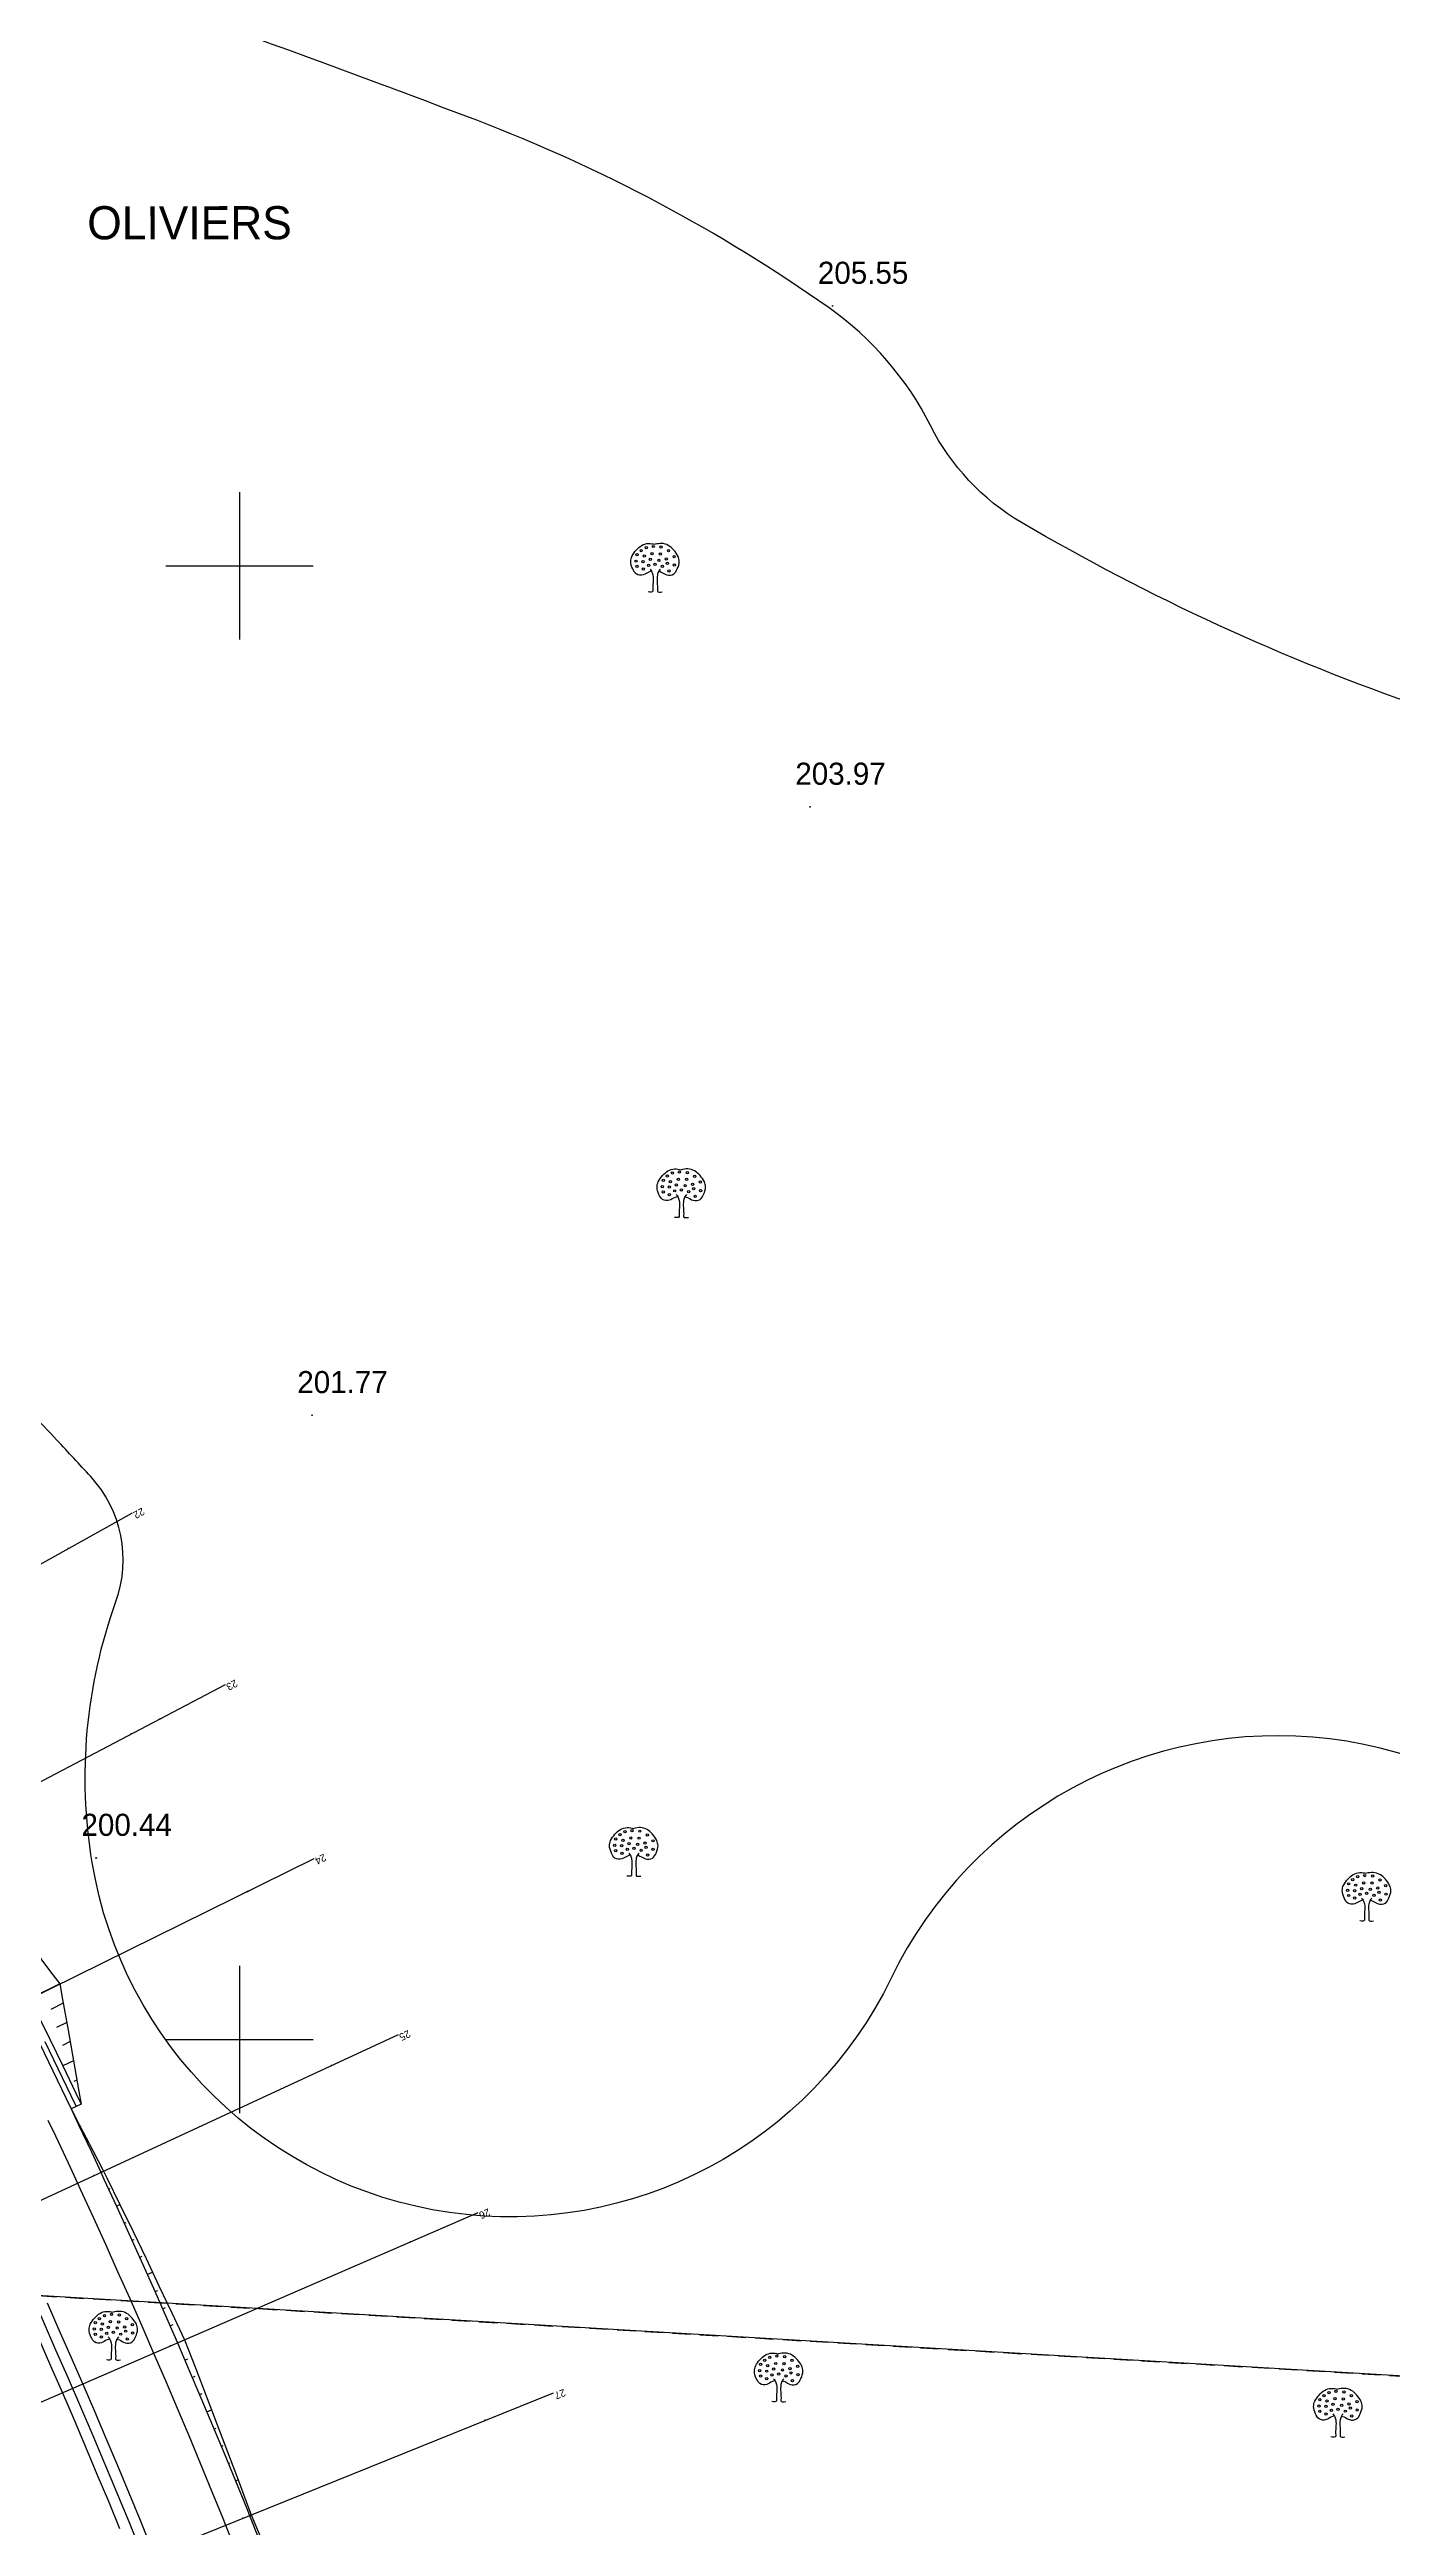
# Model space of a CAD drawing. Extents: x -83928 to -81707, y 15464 to 18601.
# Drawn here: x -83225.8 to -83043.7, y 17933.9 to 18270.1 of the extents above; entities that cross this region are included whole.
import ezdxf
from ezdxf.enums import TextEntityAlignment as Align

# ---------------------------------------------------------------- set-up
doc = ezdxf.new("R2010")
doc.units = 0
doc.header["$MEASUREMENT"] = 0
doc.linetypes.add('INTERROMPU', pattern=[0.75, 0.5, -0.25])
for name, color, linetype in [('ALT', 7, 'Continuous'), ('ASSIETTE', 3, 'Continuous'), ('AXE_EN_PLAN', 1, 'Continuous'), ('Carroyage 1', 7, 'Continuous'), ('CHAUSSEE_EXT', 5, 'Continuous'), ('CHAUSSEE_INT', 5, 'Continuous'), ('CNiv_1', 1, 'Continuous'), ('CONST', 7, 'Continuous'), ('FONDS_DE_FOSSE', 4, 'Continuous'), ('FOSSES', 3, 'Continuous'), ('LIMITE', 40, 'INTERROMPU'), ('PLATE-FORME', 6, 'Continuous'), ('POINTS', 3, 'Continuous'), ('POINTS_PROFILS', 1, 'Continuous'), ('PROFILS', 7, 'Continuous'), ('Talus', 5, 'Continuous'), ('TITRE', 1, 'Continuous')]:
    doc.layers.add(name, color=color, linetype=linetype)

msp = doc.modelspace()

# ---------------------------------------------------------------- linework, layer by layer
at = {"linetype": 'ByBlock', "extrusion": (0.000932032, -0.005533, 0.999984)}
for centre in [(-83146.17, 18200.02, -162.28), (-83146.05, 18200.89, -162.28), (-83145.48, 18201.45, -162.28), (-83145.23, 18199.97, -162.28), (-83145.07, 18200.71, -162.28), (-83144.79, 18201.86, -162.28), (-83144.25, 18200.25, -162.28), (-83144, 18201.02, -162.28), (-83143.84, 18202.01, -162.28), (-83143.08, 18200.15, -162.28), (-83142.87, 18200.99, -162.28), (-83142.77, 18201.94, -162.28), (-83142.08, 18200.33, -162.28), (-83141.92, 18199.74, -162.28), (-83141.77, 18201.43, -162.28), (-83141, 18200.63, -162.28), (-83146.05, 18199.3, -162.28), (-83145.2, 18198.94, -162.28), (-83144.48, 18199.46, -162.28), (-83143.59, 18199.58, -162.28), (-83142.59, 18199.33, -162.28), (-83141.72, 18198.69, -162.28), (-83140.98, 18199.48, -162.28), (-83142.48, 18116, -162.28), (-83141.92, 18116.56, -162.28), (-83141.51, 18115.82, -162.28), (-83141.23, 18116.97, -162.28), (-83140.43, 18116.12, -162.28), (-83140.28, 18117.12, -162.28), (-83139.31, 18116.1, -162.28), (-83139.2, 18117.04, -162.28), (-83138.2, 18116.53, -162.28), (-83137.44, 18115.74, -162.28), (-83142.61, 18115.13, -162.28), (-83142.48, 18114.41, -162.28), (-83141.66, 18115.07, -162.28), (-83141.64, 18114.05, -162.28), (-83140.92, 18114.56, -162.28), (-83140.69, 18115.36, -162.28), (-83140.02, 18114.69, -162.28), (-83139.51, 18115.25, -162.28), (-83139.02, 18114.43, -162.28), (-83138.51, 18115.43, -162.28), (-83138.36, 18114.84, -162.28), (-83138.15, 18113.8, -162.28), (-83137.41, 18114.59, -162.28), (-83149.06, 18025.73, -162.28), (-83148.93, 18026.6, -162.28), (-83148.93, 18025.01, -162.28), (-83148.37, 18027.16, -162.28), (-83148.11, 18025.68, -162.28), (-83147.96, 18026.42, -162.28), (-83147.68, 18027.57, -162.28), (-83147.37, 18025.17, -162.28), (-83147.14, 18025.96, -162.28), (-83146.88, 18026.73, -162.28), (-83146.73, 18027.73, -162.28), (-83146.47, 18025.3, -162.28), (-83145.96, 18025.86, -162.28), (-83145.76, 18026.7, -162.28), (-83145.66, 18027.65, -162.28), (-83145.48, 18025.04, -162.28), (-83144.96, 18026.04, -162.28), (-83144.81, 18025.45, -162.28), (-83144.66, 18027.14, -162.28), (-83143.89, 18026.34, -162.28), (-83143.86, 18025.19, -162.28), (-83148.09, 18024.66, -162.28), (-83144.61, 18024.4, -162.28), (-83048.23, 18021.48, -162.28), (-83047.28, 18021.63, -162.28), (-83046.21, 18021.55, -162.28), (-83049.61, 18019.63, -162.28), (-83049.48, 18020.5, -162.28), (-83049.48, 18018.92, -162.28), (-83048.92, 18021.07, -162.28), (-83048.66, 18019.58, -162.28), (-83048.64, 18018.56, -162.28), (-83048.51, 18020.32, -162.28), (-83047.92, 18019.07, -162.28), (-83047.69, 18019.86, -162.28), (-83047.44, 18020.63, -162.28), (-83047.03, 18019.2, -162.28), (-83046.51, 18019.76, -162.28), (-83046.31, 18020.61, -162.28), (-83046.03, 18018.94, -162.28), (-83045.51, 18019.94, -162.28), (-83045.36, 18019.35, -162.28), (-83045.21, 18021.04, -162.28), (-83045.16, 18018.3, -162.28), (-83044.44, 18020.25, -162.28), (-83044.41, 18019.1, -162.28), (-83219.56, 17960.94, -162.28), (-83219, 17961.5, -162.28), (-83218.31, 17961.91, -162.28), (-83217.51, 17961.07, -162.28), (-83217.36, 17962.06, -162.28), (-83216.39, 17961.04, -162.28), (-83216.28, 17961.99, -162.28), (-83215.29, 17961.48, -162.28), (-83219.69, 17960.07, -162.28), (-83219.56, 17959.35, -162.28), (-83218.74, 17960.02, -162.28), (-83218.72, 17958.99, -162.28), (-83218.59, 17960.76, -162.28), (-83218, 17959.5, -162.28), (-83217.77, 17960.3, -162.28), (-83217.1, 17959.63, -162.28), (-83216.59, 17960.2, -162.28), (-83216.11, 17959.38, -162.28), (-83215.59, 17960.37, -162.28), (-83215.44, 17959.79, -162.28), (-83215.23, 17958.74, -162.28), (-83214.52, 17960.68, -162.28), (-83214.49, 17959.53, -162.28), (-83129.4, 17954.41, -162.28), (-83129.27, 17955.28, -162.28), (-83128.71, 17955.84, -162.28), (-83128.45, 17954.36, -162.28), (-83128.3, 17955.1, -162.28), (-83128.02, 17956.25, -162.28), (-83127.48, 17954.64, -162.28), (-83127.22, 17955.4, -162.28), (-83127.07, 17956.4, -162.28), (-83126.3, 17954.53, -162.28), (-83126.1, 17955.38, -162.28), (-83126, 17956.33, -162.28), (-83125.3, 17954.71, -162.28), (-83125, 17955.81, -162.28), (-83124.23, 17955.02, -162.28), (-83129.27, 17953.69, -162.28), (-83128.43, 17953.33, -162.28), (-83127.71, 17953.84, -162.28), (-83126.81, 17953.97, -162.28), (-83125.82, 17953.72, -162.28), (-83125.15, 17954.13, -162.28), (-83124.95, 17953.08, -162.28), (-83124.2, 17953.87, -162.28), (-83052.81, 17951.05, -162.28), (-83052.12, 17951.46, -162.28), (-83051.18, 17951.61, -162.28), (-83050.1, 17951.54, -162.28), (-83049.1, 17951.02, -162.28), (-83053.5, 17949.62, -162.28), (-83053.38, 17950.49, -162.28), (-83053.38, 17948.9, -162.28), (-83052.56, 17949.57, -162.28), (-83052.53, 17948.54, -162.28), (-83052.4, 17950.31, -162.28), (-83051.81, 17949.05, -162.28), (-83051.58, 17949.85, -162.28), (-83051.33, 17950.61, -162.28), (-83050.92, 17949.18, -162.28), (-83050.41, 17949.74, -162.28), (-83050.2, 17950.59, -162.28), (-83049.92, 17948.93, -162.28), (-83049.41, 17949.92, -162.28), (-83049.25, 17949.34, -162.28), (-83049.05, 17948.29, -162.28), (-83048.33, 17950.23, -162.28), (-83048.31, 17949.08, -162.28)]:
    msp.add_circle(centre, 0.156, dxfattribs=at)
at = {"linetype": 'ByBlock'}
for points in [[(-83144.12, 18199.28, 15.91), (-83144.24, 18199.25, 15.91), (-83144.62, 18199.13, 15.91), (-83145.2, 18198.67, 15.91), (-83146.24, 18198.75, 15.91), (-83146.7, 18199.66, 15.92), (-83147, 18200.48, 15.92), (-83146.76, 18201.42, 15.93), (-83146.2, 18202.14, 15.93), (-83145.48, 18202.83, 15.93), (-83144.53, 18203.12, 15.93), (-83143.92, 18202.99, 15.93), (-83143.62, 18202.93, 15.93)], [(-83140.56, 18114.39, 15.44), (-83140.68, 18114.36, 15.44), (-83141.06, 18114.24, 15.44), (-83141.64, 18113.78, 15.44), (-83142.68, 18113.86, 15.44), (-83143.13, 18114.76, 15.44), (-83143.44, 18115.59, 15.45), (-83143.2, 18116.53, 15.45), (-83142.64, 18117.25, 15.46), (-83141.92, 18117.94, 15.46), (-83140.97, 18118.22, 15.46), (-83140.36, 18118.1, 15.46), (-83140.06, 18118.04, 15.46)], [(-83147.01, 18025, 14.95), (-83147.13, 18024.97, 14.95), (-83147.51, 18024.85, 14.95), (-83148.09, 18024.39, 14.95), (-83149.13, 18024.46, 14.95), (-83149.58, 18025.37, 14.95), (-83149.89, 18026.2, 14.96), (-83149.65, 18027.13, 14.96), (-83149.09, 18027.86, 14.97), (-83148.37, 18028.55, 14.97), (-83147.42, 18028.83, 14.97), (-83146.81, 18028.71, 14.97), (-83146.51, 18028.65, 14.97)], [(-83047.56, 18018.9, 14.82), (-83047.68, 18018.87, 14.82), (-83048.06, 18018.75, 14.82), (-83048.64, 18018.29, 14.82), (-83049.68, 18018.37, 14.82), (-83050.14, 18019.27, 14.83), (-83050.44, 18020.1, 14.83), (-83050.2, 18021.04, 14.84), (-83049.64, 18021.76, 14.84), (-83048.92, 18022.45, 14.84), (-83047.97, 18022.74, 14.84), (-83047.36, 18022.61, 14.84), (-83047.06, 18022.55, 14.84)], [(-83217.64, 17959.34, 14.65), (-83217.76, 17959.31, 14.65), (-83218.14, 17959.19, 14.65), (-83218.72, 17958.73, 14.65), (-83219.76, 17958.8, 14.65), (-83220.21, 17959.71, 14.66), (-83220.52, 17960.53, 14.66), (-83220.28, 17961.47, 14.67), (-83219.72, 17962.19, 14.67), (-83219, 17962.89, 14.67), (-83218.05, 17963.17, 14.67), (-83217.44, 17963.05, 14.67), (-83217.14, 17962.99, 14.67)], [(-83127.35, 17953.68, 14.54), (-83127.47, 17953.65, 14.54), (-83127.85, 17953.53, 14.54), (-83128.43, 17953.07, 14.53), (-83129.47, 17953.14, 14.54), (-83129.92, 17954.05, 14.54), (-83130.23, 17954.87, 14.55), (-83129.99, 17955.81, 14.55), (-83129.43, 17956.53, 14.55), (-83128.71, 17957.23, 14.56), (-83127.76, 17957.51, 14.56), (-83127.15, 17957.39, 14.56), (-83126.85, 17957.33, 14.56)], [(-83051.45, 17948.89, 14.44), (-83051.57, 17948.86, 14.44), (-83051.95, 17948.74, 14.44), (-83052.53, 17948.28, 14.44), (-83053.58, 17948.35, 14.44), (-83054.03, 17949.26, 14.44), (-83054.33, 17950.08, 14.45), (-83054.09, 17951.02, 14.45), (-83053.53, 17951.74, 14.46), (-83052.82, 17952.44, 14.46), (-83051.87, 17952.72, 14.46), (-83051.25, 17952.6, 14.46), (-83050.95, 17952.54, 14.46)]]:
    msp.add_open_spline(points, degree=3, knots=[0.251632, 0.251632, 0.251632, 0.251632, 0.437955, 0.853553, 1.334497, 1.754172, 2.275549, 2.6296, 3.144963, 3.634468, 4.105014, 4.559575, 4.559575, 4.559575, 4.559575], dxfattribs=at)
for points in [[(-83143.12, 18199.28, 15.91), (-83143, 18199.25, 15.91), (-83142.62, 18199.13, 15.91), (-83142.04, 18198.67, 15.91), (-83141, 18198.75, 15.91), (-83140.55, 18199.66, 15.91), (-83140.24, 18200.48, 15.91), (-83140.48, 18201.42, 15.92), (-83141.04, 18202.14, 15.92), (-83141.76, 18202.83, 15.93), (-83142.71, 18203.12, 15.93), (-83143.32, 18202.99, 15.93), (-83143.62, 18202.93, 15.93)], [(-83139.56, 18114.39, 15.44), (-83139.44, 18114.36, 15.44), (-83139.06, 18114.24, 15.44), (-83138.48, 18113.78, 15.43), (-83137.43, 18113.86, 15.43), (-83136.98, 18114.76, 15.44), (-83136.68, 18115.59, 15.44), (-83136.92, 18116.53, 15.45), (-83137.48, 18117.25, 15.45), (-83138.2, 18117.94, 15.46), (-83139.15, 18118.23, 15.46), (-83139.76, 18118.1, 15.46), (-83140.06, 18118.04, 15.46)], [(-83146.01, 18025, 14.95), (-83145.89, 18024.97, 14.95), (-83145.51, 18024.85, 14.95), (-83144.93, 18024.39, 14.94), (-83143.89, 18024.46, 14.94), (-83143.43, 18025.37, 14.95), (-83143.13, 18026.2, 14.95), (-83143.37, 18027.13, 14.96), (-83143.93, 18027.86, 14.96), (-83144.65, 18028.55, 14.97), (-83145.6, 18028.83, 14.97), (-83146.21, 18028.71, 14.97), (-83146.51, 18028.65, 14.97)], [(-83046.56, 18018.9, 14.82), (-83046.44, 18018.87, 14.82), (-83046.06, 18018.75, 14.82), (-83045.48, 18018.29, 14.82), (-83044.44, 18018.37, 14.82), (-83043.99, 18019.27, 14.82), (-83043.68, 18020.1, 14.83), (-83043.92, 18021.04, 14.83), (-83044.48, 18021.76, 14.84), (-83045.2, 18022.45, 14.84), (-83046.15, 18022.74, 14.84), (-83046.76, 18022.61, 14.84), (-83047.06, 18022.55, 14.84)], [(-83216.64, 17959.34, 14.65), (-83216.52, 17959.31, 14.65), (-83216.14, 17959.19, 14.65), (-83215.56, 17958.73, 14.65), (-83214.52, 17958.8, 14.65), (-83214.06, 17959.71, 14.65), (-83213.76, 17960.53, 14.66), (-83214, 17961.47, 14.66), (-83214.56, 17962.19, 14.67), (-83215.28, 17962.89, 14.67), (-83216.23, 17963.17, 14.67), (-83216.84, 17963.05, 14.67), (-83217.14, 17962.99, 14.67)], [(-83126.35, 17953.68, 14.54), (-83126.23, 17953.65, 14.54), (-83125.85, 17953.53, 14.53), (-83125.27, 17953.07, 14.53), (-83124.23, 17953.14, 14.53), (-83123.77, 17954.05, 14.54), (-83123.47, 17954.87, 14.54), (-83123.71, 17955.81, 14.55), (-83124.27, 17956.53, 14.55), (-83124.99, 17957.23, 14.55), (-83125.94, 17957.51, 14.56), (-83126.55, 17957.39, 14.56), (-83126.85, 17957.33, 14.56)], [(-83050.45, 17948.89, 14.44), (-83050.33, 17948.86, 14.44), (-83049.95, 17948.74, 14.44), (-83049.38, 17948.28, 14.43), (-83048.33, 17948.35, 14.43), (-83047.88, 17949.26, 14.44), (-83047.57, 17950.08, 14.44), (-83047.81, 17951.02, 14.45), (-83048.37, 17951.74, 14.45), (-83049.09, 17952.44, 14.46), (-83050.04, 17952.72, 14.46), (-83050.65, 17952.6, 14.46), (-83050.95, 17952.54, 14.46)]]:
    msp.add_open_spline(points, degree=3, knots=[0.251632, 0.251632, 0.251632, 0.251632, 0.437955, 0.853553, 1.334497, 1.754172, 2.275549, 2.6296, 3.144963, 3.634468, 4.105014, 4.559575, 4.559575, 4.559575, 4.559575])
for points in [[(-83144.3, 18199.56, 15.91), (-83144.1, 18199.28, 15.91), (-83143.92, 18198.77, 15.91), (-83143.92, 18196.7, 15.9), (-83143.92, 18196.57, 15.9), (-83144.56, 18196.47, 15.9)], [(-83142.92, 18199.56, 15.91), (-83143.12, 18199.28, 15.91), (-83143.3, 18198.77, 15.91), (-83143.3, 18196.7, 15.9), (-83143.3, 18196.57, 15.9), (-83142.66, 18196.47, 15.89)], [(-83140.74, 18114.67, 15.44), (-83140.53, 18114.39, 15.44), (-83140.35, 18113.88, 15.44), (-83140.35, 18111.81, 15.42), (-83140.35, 18111.68, 15.42), (-83140.99, 18111.58, 15.42)], [(-83139.35, 18114.67, 15.44), (-83139.56, 18114.39, 15.44), (-83139.74, 18113.88, 15.43), (-83139.74, 18111.81, 15.42), (-83139.74, 18111.68, 15.42), (-83139.1, 18111.58, 15.42)], [(-83147.19, 18025.28, 14.95), (-83146.98, 18025, 14.95), (-83146.8, 18024.48, 14.95), (-83146.8, 18022.41, 14.94), (-83146.8, 18022.28, 14.93), (-83147.44, 18022.18, 14.93)], [(-83145.81, 18025.28, 14.95), (-83146.01, 18025, 14.95), (-83146.19, 18024.48, 14.95), (-83146.19, 18022.41, 14.93), (-83146.19, 18022.28, 14.93), (-83145.55, 18022.18, 14.93)], [(-83047.74, 18019.18, 14.83), (-83047.53, 18018.9, 14.82), (-83047.35, 18018.39, 14.82), (-83047.35, 18016.32, 14.81), (-83047.35, 18016.19, 14.81), (-83047.99, 18016.09, 14.81)], [(-83046.36, 18019.18, 14.82), (-83046.56, 18018.9, 14.82), (-83046.74, 18018.39, 14.82), (-83046.74, 18016.32, 14.81), (-83046.74, 18016.19, 14.81), (-83046.1, 18016.09, 14.81)], [(-83217.82, 17959.62, 14.65), (-83217.61, 17959.34, 14.65), (-83217.43, 17958.82, 14.65), (-83217.43, 17956.75, 14.64), (-83217.43, 17956.62, 14.64), (-83218.07, 17956.52, 14.64)], [(-83216.43, 17959.62, 14.65), (-83216.64, 17959.34, 14.65), (-83216.82, 17958.82, 14.65), (-83216.82, 17956.75, 14.64), (-83216.82, 17956.62, 14.64), (-83216.18, 17956.52, 14.64)], [(-83127.53, 17953.96, 14.54), (-83127.32, 17953.68, 14.54), (-83127.14, 17953.16, 14.53), (-83127.14, 17951.09, 14.52), (-83127.14, 17950.96, 14.52), (-83127.78, 17950.86, 14.52)], [(-83126.15, 17953.96, 14.54), (-83126.35, 17953.68, 14.54), (-83126.53, 17953.16, 14.53), (-83126.53, 17951.09, 14.52), (-83126.53, 17950.96, 14.52), (-83125.89, 17950.86, 14.52)], [(-83051.63, 17949.17, 14.44), (-83051.43, 17948.89, 14.44), (-83051.25, 17948.37, 14.44), (-83051.25, 17946.3, 14.43), (-83051.25, 17946.17, 14.42), (-83051.89, 17946.07, 14.42)], [(-83050.25, 17949.17, 14.44), (-83050.45, 17948.89, 14.44), (-83050.63, 17948.37, 14.44), (-83050.63, 17946.3, 14.42), (-83050.63, 17946.17, 14.42), (-83049.99, 17946.07, 14.42)]]:
    msp.add_spline(points, degree=3, dxfattribs=at)
at = {"layer": 'ASSIETTE'}
msp.add_lwpolyline([(-83228.13, 18012.52), (-83225.65, 18009.19), (-83224.41, 18007.53), (-83224.02, 18005.44), (-83223.26, 18001.27), (-83222.52, 17997.1), (-83221.8, 17992.93), (-83221.5, 17991.21), (-83222.86, 17990.57), (-83221.75, 17988.45), (-83219.87, 17984.85), (-83218.47, 17982.14), (-83218.02, 17981.23), (-83216.23, 17977.58), (-83214.45, 17973.92), (-83212.69, 17970.26), (-83210.94, 17966.58), (-83209.21, 17962.9), (-83207.49, 17959.22), (-83206, 17955.43), (-83204.53, 17951.64), (-83203.07, 17947.84), (-83201.63, 17944.04), (-83200.2, 17940.23), (-83198.79, 17936.42), (-83198.44, 17935.47), (-83197.26, 17932.66)], dxfattribs=at)
at = {"layer": 'AXE_EN_PLAN'}
msp.add_lwpolyline([(-83342.79, 18158.48, -0.136429), (-83145.8, 17660.26)], format="xyb", dxfattribs=at)
at = {"layer": 'Carroyage 1'}
for p, q in [((-83200, 18210), (-83200, 18190)), ((-83210, 18200), (-83190, 18200)), ((-83200, 18010), (-83200, 17990)), ((-83210, 18000), (-83190, 18000))]:
    msp.add_line(p, q, dxfattribs=at)
at = {"layer": 'CHAUSSEE_EXT'}
msp.add_lwpolyline([(-83226.02, 17989.07), (-83225, 17986.92), (-83223.28, 17983.25), (-83222, 17980.5), (-83221.58, 17979.58), (-83219.89, 17975.9), (-83218.21, 17972.22), (-83216.55, 17968.53), (-83214.9, 17964.83), (-83213.27, 17961.12), (-83211.66, 17957.41), (-83210.05, 17953.7), (-83208.47, 17949.97), (-83206.9, 17946.24), (-83205.34, 17942.51), (-83203.8, 17938.76), (-83202.27, 17935.01), (-83201.89, 17934.08), (-83200.76, 17931.26)], dxfattribs=at)
at = {"layer": 'CHAUSSEE_INT'}
for points in [[(-83226.13, 17964.24), (-83224.51, 17960.58), (-83222.89, 17956.91), (-83221.29, 17953.24), (-83219.71, 17949.56), (-83218.14, 17945.88), (-83216.58, 17942.18), (-83215.04, 17938.49), (-83213.51, 17934.78), (-83212, 17931.07)], [(-83227.25, 17959.36), (-83225.64, 17955.71), (-83224.04, 17952.05), (-83222.46, 17948.38), (-83220.9, 17944.7), (-83219.35, 17941.02), (-83217.81, 17937.34), (-83216.29, 17933.64)]]:
    msp.add_lwpolyline(points, dxfattribs=at)
at = {"layer": 'CNiv_1', "flags": 128}
for points in [[(-83039.25, 18180.75, -0.049722), (-83093.89, 18205.89, -0.144203), (-83106.24, 18219.05, 0.12282), (-83120, 18235, 0.062668), (-83167.82, 18260.47, 0.021378), (-83318, 18310.5, 0.000532), (-83336.34, 18315.73, 0.005125), (-83338.25, 18316.25, 0.023648), (-83354.68, 18319.73, 0.097153), (-83358.8, 18319.6, 0.008113), (-83360.4, 18319.2, 0.000659), (-83380, 18314, 0.001682), (-83415.1, 18304.5, 0.009419), (-83421.33, 18302.67, 0.191444), (-83428.31, 18296.99, -0.084202), (-83440.75, 18281.5, -0.039727), (-83496.27, 18239.6, 0.035543), (-83558.7, 18193.3, 0.00445), (-83568.09, 18185.1, 0.008705), (-83572.78, 18180.78, 0.221227), (-83577.11, 18169.73, -0.317175), (-83581.67, 18162.33, -0.068309), (-83589.98, 18160.05, 0.028493)], [(-83002, 17995, 0.714254), (-83111.57, 18008.33, -0.731326), (-83220, 18024, -0.128241), (-83216.78, 18059.42, 0.279206), (-83220.2, 18076.4, 0.002156), (-83224.79, 18081.35, 0.001434), (-83231.75, 18088.75, 0.008389), (-83281.95, 18140.06, 0.012162), (-83318, 18174, 0.135698), (-83344.7, 18187.27, 0.106281), (-83382.5, 18186.5, 0.221669), (-83405.84, 18168.07, -0.2087), (-83430, 18148, -0.174295), (-83460.47, 18149.94, 0.254395), (-83482, 18148, 0.052548), (-83501.81, 18131.56, -0.046393), (-83524, 18112.67, -0.00826), (-83545.45, 18098.12, -0.033686), (-83551, 18095, -0.108405), (-83567.64, 18091.13, 0.050147), (-83604, 18087, 0.068649)]]:
    msp.add_lwpolyline(points, format="xyb", dxfattribs=at)
at = {"layer": 'FONDS_DE_FOSSE'}
msp.add_lwpolyline([(-83226.43, 17999.73), (-83224.66, 17996.07), (-83222.9, 17992.4), (-83222.18, 17990.89), (-83222.86, 17990.57), (-83221.75, 17988.45), (-83219.87, 17984.85), (-83218.47, 17982.14), (-83218.02, 17981.23), (-83216.23, 17977.58), (-83214.45, 17973.92), (-83212.69, 17970.26), (-83210.94, 17966.58), (-83209.21, 17962.9), (-83207.49, 17959.22), (-83206, 17955.43), (-83204.53, 17951.64), (-83203.07, 17947.84), (-83201.63, 17944.04), (-83200.2, 17940.23), (-83198.79, 17936.42), (-83198.44, 17935.47), (-83197.26, 17932.66)], dxfattribs=at)
at = {"layer": 'FOSSES'}
msp.add_lwpolyline([(-83227.54, 18003.71), (-83225.75, 18000.06), (-83223.98, 17996.4), (-83222.22, 17992.73), (-83221.5, 17991.21), (-83222.86, 17990.57), (-83221.75, 17988.45), (-83219.87, 17984.85), (-83218.47, 17982.14), (-83218.02, 17981.23), (-83216.23, 17977.58), (-83214.45, 17973.92), (-83212.69, 17970.26), (-83210.94, 17966.58), (-83209.21, 17962.9), (-83207.49, 17959.22), (-83206, 17955.43), (-83204.53, 17951.64), (-83203.07, 17947.84), (-83201.63, 17944.04), (-83200.2, 17940.23), (-83198.79, 17936.42), (-83198.44, 17935.47), (-83197.26, 17932.66)], dxfattribs=at)
at = {"layer": 'LIMITE', "linetype": 'INTERROMPU', "ltscale": 5, "extrusion": (0.000932032, -0.005533, 0.999984)}
msp.add_line((-83309.72, 17970.09, 209.85), (-83004.61, 17952.09, 208.68), dxfattribs=at)
at = {"layer": 'PLATE-FORME'}
msp.add_lwpolyline([(-83227.1, 17999.4), (-83225.33, 17995.74), (-83223.58, 17992.08), (-83222.86, 17990.57), (-83222.86, 17990.57), (-83221.84, 17988.41), (-83220.11, 17984.73), (-83218.83, 17981.97), (-83218.4, 17981.05), (-83216.7, 17977.36), (-83215.02, 17973.66), (-83213.36, 17969.96), (-83211.7, 17966.25), (-83210.07, 17962.53), (-83208.44, 17958.81), (-83206.84, 17955.07), (-83205.24, 17951.34), (-83203.67, 17947.59), (-83202.11, 17943.85), (-83200.56, 17940.09), (-83199.03, 17936.33), (-83198.64, 17935.39), (-83197.51, 17932.56)], dxfattribs=at)
at = {"layer": 'POINTS', "extrusion": (0.002059, -0.012217, 0.999923)}
for centre in [(-83119.78, 18234.41, -182.42), (-83122.84, 18166.42, -182.42), (-83190.42, 18083.84, -182.42), (-83219.71, 18023.75, -182.42)]:
    msp.add_circle(centre, 0.05, dxfattribs=at)
at = {"layer": 'POINTS_PROFILS'}
for p in [(-83223.27, 18066.62), (-83210.77, 18043.54), (-83214.7, 18041.47), (-83199.03, 18020.06), (-83198.85, 18020.15), (-83224.41, 18007.53), (-83187.52, 17996.47), (-83218.83, 17981.97), (-83218.47, 17982.14), (-83222, 17980.5), (-83219.73, 17981.55), (-83176.79, 17972.52), (-83209.36, 17958.41), (-83208.44, 17958.81), (-83207.49, 17959.22), (-83211.66, 17957.41), (-83224.04, 17952.05), (-83222.67, 17952.64), (-83221.29, 17953.24), (-83166.65, 17948.31), (-83199.57, 17935.01), (-83198.64, 17935.39), (-83198.44, 17935.47), (-83201.89, 17934.08)]:
    msp.add_point(p, dxfattribs=at)
at = {"layer": 'PROFILS'}
for points in [[(-83319.34, 18013.03), (-83214.54, 18071.49)], [(-83308.15, 17992.37), (-83201.92, 18048.19)], [(-83297.48, 17971.43), (-83189.89, 18024.58)], [(-83287.33, 17950.24), (-83178.45, 18000.68)], [(-83277.72, 17928.79), (-83167.61, 17976.5)], [(-83268.65, 17907.11), (-83157.38, 17952.05)]]:
    msp.add_lwpolyline(points, dxfattribs=at)
at = {"layer": 'Talus'}
for points in [[(-83224.41, 18007.53), (-83228.44, 18005.54)], [(-83223.93, 18004.92), (-83225.62, 18004.09)], [(-83223.45, 18002.31), (-83224.83, 18001.64)], [(-83222.98, 17999.71), (-83224.04, 17999.2)], [(-83222.52, 17997.1), (-83223.98, 17996.4)], [(-83222.07, 17994.49), (-83222.48, 17994.3)], [(-83222.05, 17988.87), (-83222.02, 17988.89)], [(-83221.62, 17991.89), (-83221.7, 17991.85)], [(-83220.97, 17986.57), (-83220.81, 17986.65)], [(-83219.9, 17984.27), (-83219.77, 17984.34)], [(-83218.83, 17981.97), (-83218.65, 17982.06)], [(-83217.76, 17979.67), (-83217.56, 17979.76)], [(-83216.7, 17977.36), (-83216.23, 17977.58)], [(-83215.65, 17975.05), (-83215.39, 17975.17)], [(-83214.61, 17972.74), (-83214.31, 17972.87)], [(-83213.56, 17970.42), (-83213.24, 17970.57)], [(-83212.53, 17968.1), (-83211.82, 17968.42)], [(-83211.5, 17965.78), (-83211.11, 17965.95)], [(-83210.48, 17963.46), (-83210.06, 17963.64)], [(-83209.46, 17961.13), (-83209.01, 17961.33)], [(-83208.44, 17958.81), (-83207.49, 17959.22)], [(-83207.44, 17956.47), (-83207, 17956.66)], [(-83206.44, 17954.14), (-83206.04, 17954.31)], [(-83205.44, 17951.8), (-83205.08, 17951.96)], [(-83204.46, 17949.47), (-83203.8, 17949.74)], [(-83203.47, 17947.13), (-83203.18, 17947.25)], [(-83202.5, 17944.78), (-83202.24, 17944.89)], [(-83201.52, 17942.44), (-83201.31, 17942.53)], [(-83200.56, 17940.09), (-83200.2, 17940.23)], [(-83199.6, 17937.74), (-83199.46, 17937.79)], [(-83198.64, 17935.39), (-83198.54, 17935.43)]]:
    msp.add_lwpolyline(points, dxfattribs=at)
at = {"layer": 'TITRE', "color": 6, "extrusion": (4.63065e-06, 1.2885e-05, 1)}
msp.add_line((-83004.61, 17952.1, 207.83), (-83297.21, 17969.35, 207.83), dxfattribs=at)

# ---------------------------------------------------------------- texts
at = {"layer": 'ALT', "extrusion": (0.002059, -0.012217, 0.999923)}
for s, p in [('205.55', (-83121.78, 18237.41, -182.42)), ('203.97', (-83124.84, 18169.42, -182.42)), ('201.77', (-83192.42, 18086.84, -182.42)), ('200.44', (-83221.71, 18026.75, -182.42))]:
    msp.add_text(s, height=3, rotation=359.9958, dxfattribs=at).set_placement(p)
at = {"layer": 'CONST', "linetype": 'ByBlock', "extrusion": (0.000932032, -0.005533, 0.999984)}
msp.add_text('OLIVIERS', height=4.5, rotation=0.0032, dxfattribs=at).set_placement((-83220.65, 18243.7, -162.28))
at = {"layer": 'PROFILS'}
for s, rotation, p in [(' 22', 209.1535, (-83214.54, 18071.49)), (' 23', 207.7211, (-83201.92, 18048.19)), (' 24', 206.2887, (-83189.89, 18024.58)), (' 25', 204.8563, (-83178.45, 18000.68)), (' 26', 203.4239, (-83167.61, 17976.5)), (' 27', 201.9915, (-83157.38, 17952.05))]:
    msp.add_text(s, height=1, rotation=rotation, dxfattribs=at).set_placement(p, align=Align.RIGHT)

doc.saveas('drawing.dxf')
